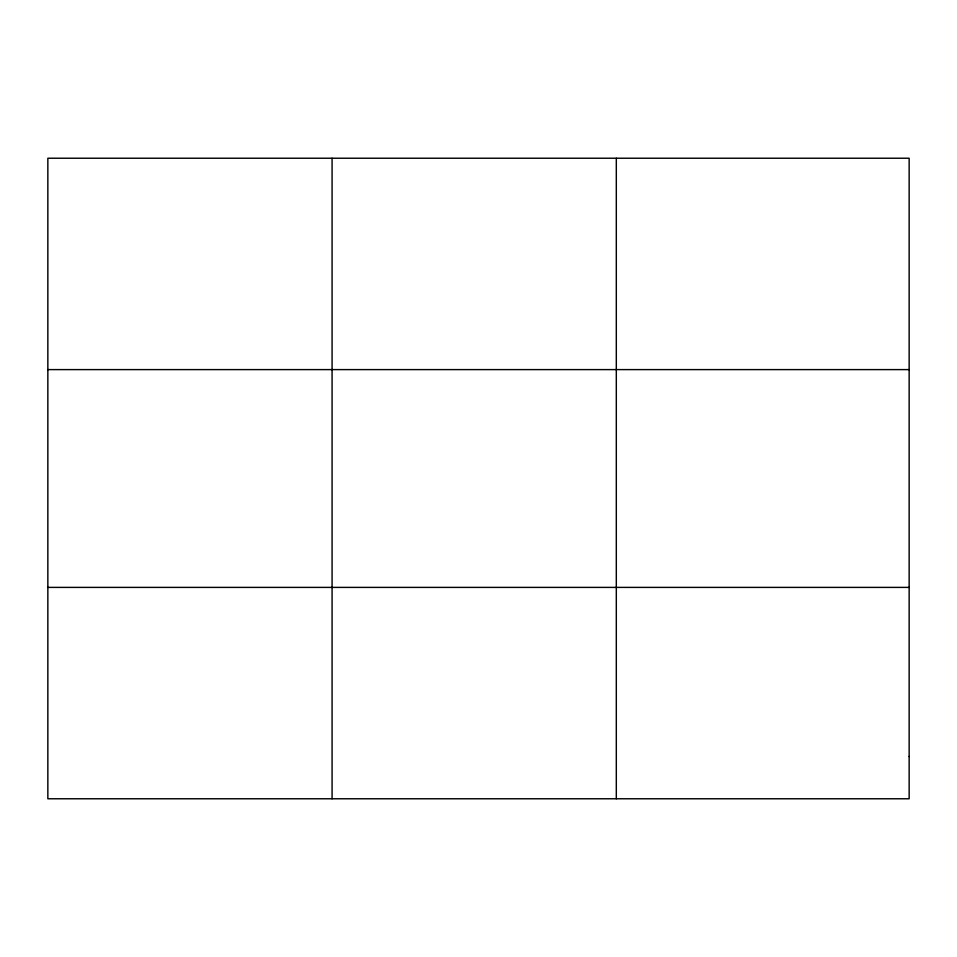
<?xml version="1.0" encoding="UTF-8"?>
<svg xmlns="http://www.w3.org/2000/svg" width="957" height="957" viewBox="0 0 957 957"><rect width="100%" height="100%" fill="white"/><g stroke="black" fill="none" stroke-linecap="round" stroke-linejoin="round"><path stroke-width="1.44" d="M332.079 798.772L332.079 158.228M616.308 798.772L616.308 158.228M47.85 369.605L909.15 369.605M47.85 587.395L909.15 587.395M909.15 756.497L909.15 798.772L47.85 798.772L47.85 158.228L909.15 158.228L909.15 756.497"/></g></svg>
